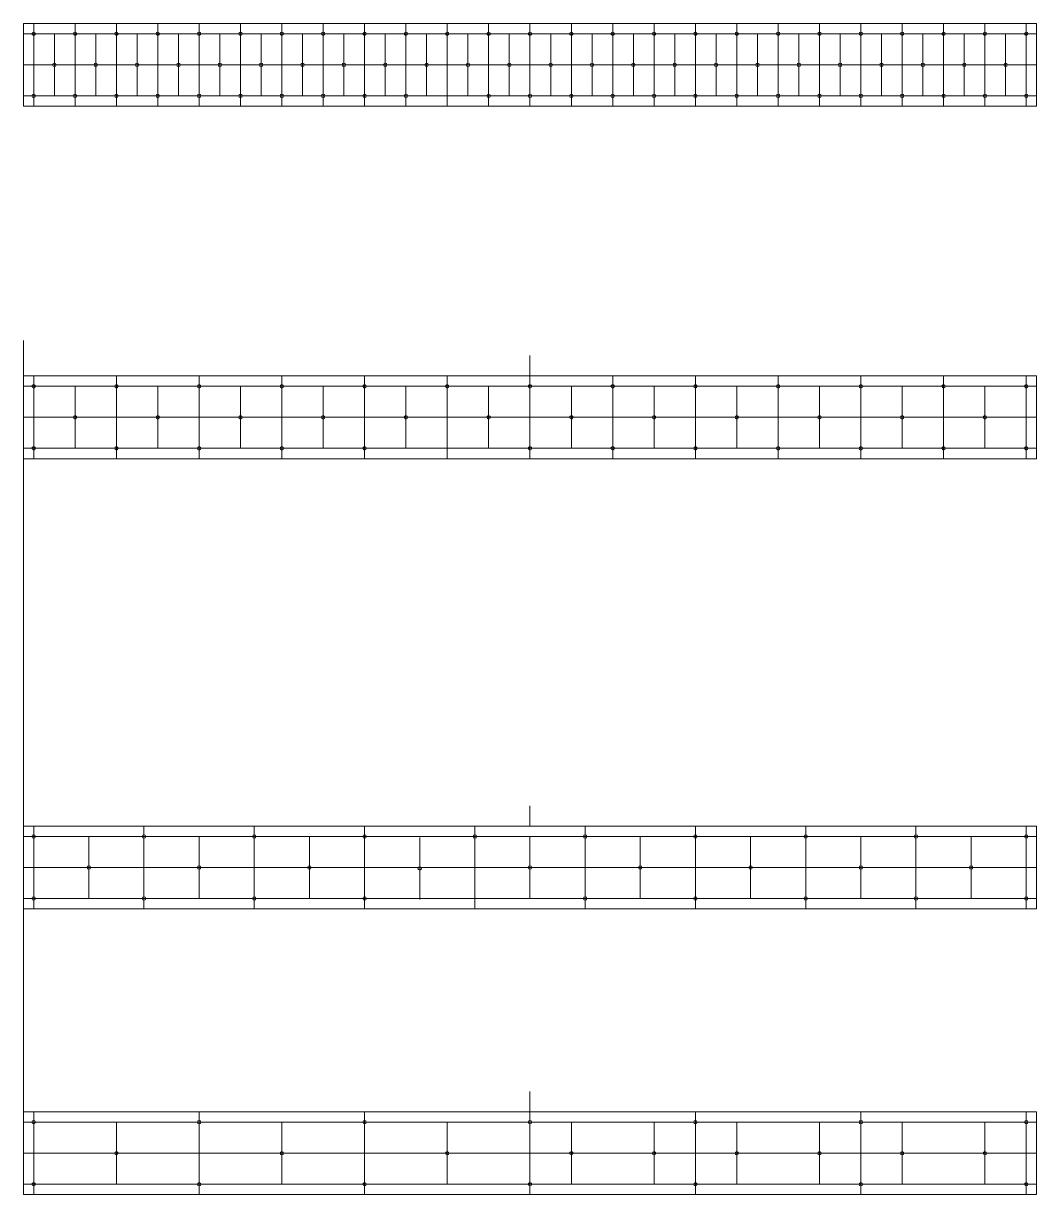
# Model space of a CAD drawing. Header units: inches. Extents: x -243 to 1653, y -808 to 1341.
# Drawn here: x -160.1 to -13.1, y -808.4 to -638.5 of the extents above; entities that cross this region are included whole.
import ezdxf

# ---------------------------------------------------------------- set-up
doc = ezdxf.new("R2010")
doc.units = ezdxf.units.IN
doc.header["$MEASUREMENT"] = 0
doc.layers.add('NEW FRAMING', color=6, linetype='Continuous', lineweight=30)

msp = doc.modelspace()

# ---------------------------------------------------------------- linework, layer by layer
at = {"layer": 'NEW FRAMING', "color": 6, "linetype": 'Continuous', "lineweight": 20, "ltscale": 20}
for p, q in [((-160.11, -638.46), (-13.13, -638.46)), ((-160.11, -638.46), (-160.11, -650.46)), ((-13.13, -638.46), (-13.13, -650.46)), ((-160.11, -650.46), (-13.13, -650.46)), ((-160.11, -689.6), (-13.13, -689.6)), ((-160.11, -689.6), (-160.11, -701.6)), ((-13.13, -689.6), (-13.13, -701.6)), ((-160.11, -701.6), (-13.13, -701.6)), ((-160.11, -754.91), (-13.13, -754.91)), ((-160.11, -754.91), (-160.11, -766.91)), ((-13.13, -754.91), (-13.13, -766.91)), ((-160.11, -766.91), (-13.13, -766.91)), ((-160.11, -796.36), (-13.13, -796.36)), ((-160.11, -796.36), (-160.11, -808.36)), ((-13.13, -796.36), (-13.13, -808.36)), ((-160.11, -808.36), (-13.13, -808.36))]:
    msp.add_line(p, q, dxfattribs=at)
at = {"layer": 'NEW FRAMING', "color": 3, "linetype": 'Continuous', "lineweight": 9, "ltscale": 20}
for p, q in [((-158.62, -638.46), (-158.62, -650.46)), ((-152.62, -638.46), (-152.62, -650.46)), ((-146.62, -638.46), (-146.62, -650.46)), ((-140.62, -638.46), (-140.62, -650.46)), ((-134.62, -638.46), (-134.62, -650.46)), ((-128.62, -638.46), (-128.62, -650.46)), ((-122.62, -638.46), (-122.62, -650.46)), ((-116.62, -638.46), (-116.62, -650.46)), ((-110.62, -638.46), (-110.62, -650.46)), ((-104.62, -638.46), (-104.62, -650.46)), ((-98.62, -638.46), (-98.62, -650.46)), ((-92.62, -638.46), (-92.62, -650.46)), ((-80.62, -638.46), (-80.62, -650.46)), ((-74.62, -638.46), (-74.62, -650.46)), ((-68.62, -638.46), (-68.62, -650.46)), ((-62.62, -638.46), (-62.62, -650.46)), ((-56.62, -638.46), (-56.62, -650.46)), ((-50.62, -638.46), (-50.62, -650.46)), ((-44.62, -638.46), (-44.62, -650.46)), ((-38.62, -638.46), (-38.62, -650.46)), ((-32.62, -638.46), (-32.62, -650.46)), ((-26.62, -638.46), (-26.62, -650.46)), ((-20.62, -638.46), (-20.62, -650.46)), ((-14.62, -638.46), (-14.62, -650.46)), ((-160.11, -639.96), (-13.13, -639.96)), ((-86.62, -639.96), (-86.62, -648.96)), ((-160.11, -648.96), (-13.13, -648.96)), ((-158.62, -689.6), (-158.62, -701.6)), ((-146.62, -689.6), (-146.62, -701.6)), ((-134.62, -689.6), (-134.62, -701.6)), ((-122.62, -689.6), (-122.62, -701.6)), ((-110.62, -689.6), (-110.62, -701.6)), ((-98.62, -689.6), (-98.62, -701.6)), ((-74.62, -689.6), (-74.62, -701.6)), ((-62.62, -689.6), (-62.62, -701.6)), ((-50.62, -689.6), (-50.62, -701.6)), ((-38.62, -689.6), (-38.62, -701.6)), ((-26.62, -689.6), (-26.62, -701.6)), ((-14.62, -689.6), (-14.62, -701.6)), ((-160.11, -691.1), (-13.13, -691.1)), ((-86.62, -691.1), (-86.62, -700.1)), ((-160.11, -700.1), (-13.13, -700.1)), ((-158.62, -754.91), (-158.62, -766.91)), ((-142.62, -754.91), (-142.62, -766.91)), ((-126.62, -754.91), (-126.62, -766.91)), ((-110.62, -754.91), (-110.62, -766.91)), ((-94.62, -754.91), (-94.62, -766.91)), ((-78.62, -754.91), (-78.62, -766.91)), ((-62.62, -754.91), (-62.62, -766.91)), ((-46.62, -754.91), (-46.62, -766.91)), ((-30.62, -754.91), (-30.62, -766.91)), ((-14.62, -754.91), (-14.62, -766.91)), ((-160.11, -756.41), (-13.13, -756.41)), ((-160.11, -765.41), (-13.13, -765.41)), ((-158.62, -796.36), (-158.62, -808.36)), ((-134.62, -796.36), (-134.62, -808.36)), ((-110.62, -796.36), (-110.62, -808.36)), ((-62.62, -796.36), (-62.62, -808.36)), ((-38.62, -796.36), (-38.62, -808.36)), ((-14.62, -796.36), (-14.62, -808.36)), ((-160.11, -797.86), (-13.13, -797.86)), ((-86.62, -797.86), (-86.62, -806.86)), ((-160.11, -806.86), (-13.13, -806.86))]:
    msp.add_line(p, q, dxfattribs=at)
at = {"layer": 'NEW FRAMING', "color": 3, "linetype": 'Continuous', "lineweight": 20, "ltscale": 20}
for p, q in [((-86.62, -638.46), (-86.62, -650.46)), ((-86.62, -689.6), (-86.62, -701.6)), ((-86.62, -796.36), (-86.62, -808.36))]:
    msp.add_line(p, q, dxfattribs=at)
at = {"layer": 'NEW FRAMING', "color": 1, "linetype": 'Continuous', "lineweight": 5, "ltscale": 20}
for p, q in [((-155.62, -639.96), (-155.62, -648.96)), ((-149.62, -639.96), (-149.62, -648.96)), ((-143.62, -639.96), (-143.62, -648.96)), ((-137.62, -639.96), (-137.62, -648.96)), ((-131.62, -639.96), (-131.62, -648.96)), ((-125.62, -639.96), (-125.62, -648.96)), ((-119.62, -639.96), (-119.62, -648.96)), ((-113.62, -639.96), (-113.62, -648.96)), ((-107.62, -639.96), (-107.62, -648.96)), ((-101.62, -639.96), (-101.62, -648.96)), ((-95.62, -639.96), (-95.62, -648.96)), ((-89.62, -639.96), (-89.62, -648.96)), ((-83.62, -639.96), (-83.62, -648.96)), ((-77.62, -639.96), (-77.62, -648.96)), ((-71.62, -639.96), (-71.62, -648.96)), ((-65.62, -639.96), (-65.62, -648.96)), ((-59.62, -639.96), (-59.62, -648.96)), ((-53.62, -639.96), (-53.62, -648.96)), ((-47.62, -639.96), (-47.62, -648.96)), ((-41.62, -639.96), (-41.62, -648.96)), ((-35.62, -639.96), (-35.62, -648.96)), ((-29.62, -639.96), (-29.62, -648.96)), ((-23.62, -639.96), (-23.62, -648.96)), ((-17.62, -639.96), (-17.62, -648.96)), ((-160.11, -644.46), (-13.13, -644.46)), ((-152.62, -691.1), (-152.62, -700.1)), ((-140.62, -691.1), (-140.62, -700.1)), ((-128.62, -691.1), (-128.62, -700.1)), ((-116.62, -691.1), (-116.62, -700.1)), ((-104.62, -691.1), (-104.62, -700.1)), ((-92.62, -691.1), (-92.62, -700.1)), ((-80.62, -691.1), (-80.62, -700.1)), ((-68.62, -691.1), (-68.62, -700.1)), ((-56.62, -691.1), (-56.62, -700.1)), ((-44.62, -691.1), (-44.62, -700.1)), ((-32.62, -691.1), (-32.62, -700.1)), ((-20.62, -691.1), (-20.62, -700.1)), ((-160.11, -695.6), (-13.13, -695.6)), ((-150.62, -756.41), (-150.62, -765.41)), ((-134.62, -756.41), (-134.62, -765.41)), ((-118.62, -756.41), (-118.62, -765.41)), ((-102.62, -756.54), (-102.62, -765.54)), ((-86.62, -756.41), (-86.62, -765.41)), ((-70.62, -756.41), (-70.62, -765.41)), ((-54.62, -756.41), (-54.62, -765.41)), ((-38.62, -756.41), (-38.62, -765.41)), ((-22.62, -756.41), (-22.62, -765.41)), ((-160.11, -760.91), (-13.13, -760.91)), ((-146.62, -797.86), (-146.62, -806.86)), ((-122.62, -797.86), (-122.62, -806.86)), ((-98.62, -797.86), (-98.62, -806.86)), ((-80.62, -797.86), (-80.62, -806.86)), ((-68.62, -797.86), (-68.62, -806.86)), ((-56.62, -797.86), (-56.62, -806.86)), ((-44.62, -797.86), (-44.62, -806.86)), ((-32.62, -797.86), (-32.62, -806.86)), ((-20.62, -797.86), (-20.62, -806.86)), ((-160.11, -802.36), (-13.13, -802.36))]:
    msp.add_line(p, q, dxfattribs=at)
at = {"layer": 'NEW FRAMING', "color": 7, "linetype": 'Continuous', "lineweight": 5, "ltscale": 20}
for p, q in [((-160.11, -684.44), (-160.11, -802.36)), ((-86.62, -689.6), (-86.62, -686.64)), ((-86.62, -754.91), (-86.62, -751.95)), ((-86.62, -796.36), (-86.62, -793.4))]:
    msp.add_line(p, q, dxfattribs=at)
at = {"layer": 'NEW FRAMING', "color": 3, "linetype": 'Continuous', "lineweight": 5, "ltscale": 20}
for centre in [(-158.62, -639.96), (-152.62, -639.96), (-146.62, -639.96), (-140.62, -639.96), (-134.62, -639.96), (-128.62, -639.96), (-122.62, -639.96), (-116.62, -639.96), (-110.62, -639.96), (-104.62, -639.96), (-98.62, -639.96), (-92.62, -639.96), (-86.62, -639.96), (-80.62, -639.96), (-74.62, -639.96), (-68.62, -639.96), (-62.62, -639.96), (-56.62, -639.96), (-50.62, -639.96), (-44.62, -639.96), (-38.62, -639.96), (-32.62, -639.96), (-26.62, -639.96), (-20.62, -639.96), (-14.62, -639.96), (-158.62, -648.96), (-152.62, -648.96), (-146.62, -648.96), (-140.62, -648.96), (-134.62, -648.96), (-128.62, -648.96), (-122.62, -648.96), (-116.62, -648.96), (-110.62, -648.96), (-104.62, -648.96), (-92.62, -648.96), (-86.62, -648.96), (-80.62, -648.96), (-74.62, -648.96), (-68.62, -648.96), (-62.62, -648.96), (-56.62, -648.96), (-50.62, -648.96), (-44.62, -648.96), (-38.62, -648.96), (-32.62, -648.96), (-26.62, -648.96), (-20.62, -648.96), (-14.62, -648.96), (-158.62, -691.1), (-146.62, -691.1), (-134.62, -691.1), (-122.62, -691.1), (-110.62, -691.1), (-98.62, -691.1), (-86.62, -691.1), (-74.62, -691.1), (-62.62, -691.1), (-50.62, -691.1), (-38.62, -691.1), (-26.62, -691.1), (-14.62, -691.1), (-158.62, -700.1), (-146.62, -700.1), (-134.62, -700.1), (-122.62, -700.1), (-110.62, -700.1), (-86.62, -700.1), (-74.62, -700.1), (-62.62, -700.1), (-50.62, -700.1), (-38.62, -700.1), (-26.62, -700.1), (-14.62, -700.1), (-158.62, -756.41), (-142.62, -756.41), (-126.62, -756.41), (-110.62, -756.41), (-94.62, -756.41), (-78.62, -756.41), (-62.62, -756.41), (-46.62, -756.41), (-30.62, -756.41), (-14.62, -756.41), (-158.62, -765.41), (-142.62, -765.41), (-126.62, -765.41), (-110.62, -765.41), (-78.62, -765.41), (-62.62, -765.41), (-46.62, -765.41), (-30.62, -765.41), (-14.62, -765.41), (-158.62, -797.86), (-134.62, -797.86), (-110.62, -797.86), (-86.62, -797.86), (-62.62, -797.86), (-38.62, -797.86), (-14.62, -797.86), (-158.62, -806.86), (-134.62, -806.86), (-110.62, -806.86), (-86.62, -806.86), (-62.62, -806.86), (-38.62, -806.86), (-14.62, -806.86)]:
    msp.add_circle(centre, 0.25, dxfattribs=at)
at = {"layer": 'NEW FRAMING', "color": 1, "linetype": 'Continuous', "lineweight": 5, "ltscale": 20}
for centre in [(-155.62, -644.46), (-149.62, -644.46), (-143.62, -644.46), (-137.62, -644.46), (-131.62, -644.46), (-125.62, -644.46), (-119.62, -644.46), (-113.62, -644.46), (-107.62, -644.46), (-101.62, -644.46), (-95.62, -644.46), (-89.62, -644.46), (-83.62, -644.46), (-77.62, -644.46), (-71.62, -644.46), (-65.62, -644.46), (-59.62, -644.46), (-53.62, -644.46), (-47.62, -644.46), (-41.62, -644.46), (-35.62, -644.46), (-29.62, -644.46), (-23.62, -644.46), (-17.62, -644.46), (-152.62, -695.6), (-140.62, -695.6), (-128.62, -695.6), (-116.62, -695.6), (-104.62, -695.6), (-92.62, -695.6), (-80.62, -695.6), (-68.62, -695.6), (-56.62, -695.6), (-44.62, -695.6), (-32.62, -695.6), (-20.62, -695.6), (-150.62, -760.91), (-134.62, -760.91), (-118.62, -760.91), (-102.62, -761.04), (-86.62, -760.91), (-70.62, -760.91), (-54.62, -760.91), (-38.62, -760.91), (-22.62, -760.91), (-146.62, -802.36), (-122.62, -802.36), (-98.62, -802.36), (-80.62, -802.36), (-68.62, -802.36), (-56.62, -802.36), (-44.62, -802.36), (-32.62, -802.36), (-20.62, -802.36)]:
    msp.add_circle(centre, 0.25, dxfattribs=at)

doc.saveas('drawing.dxf')
